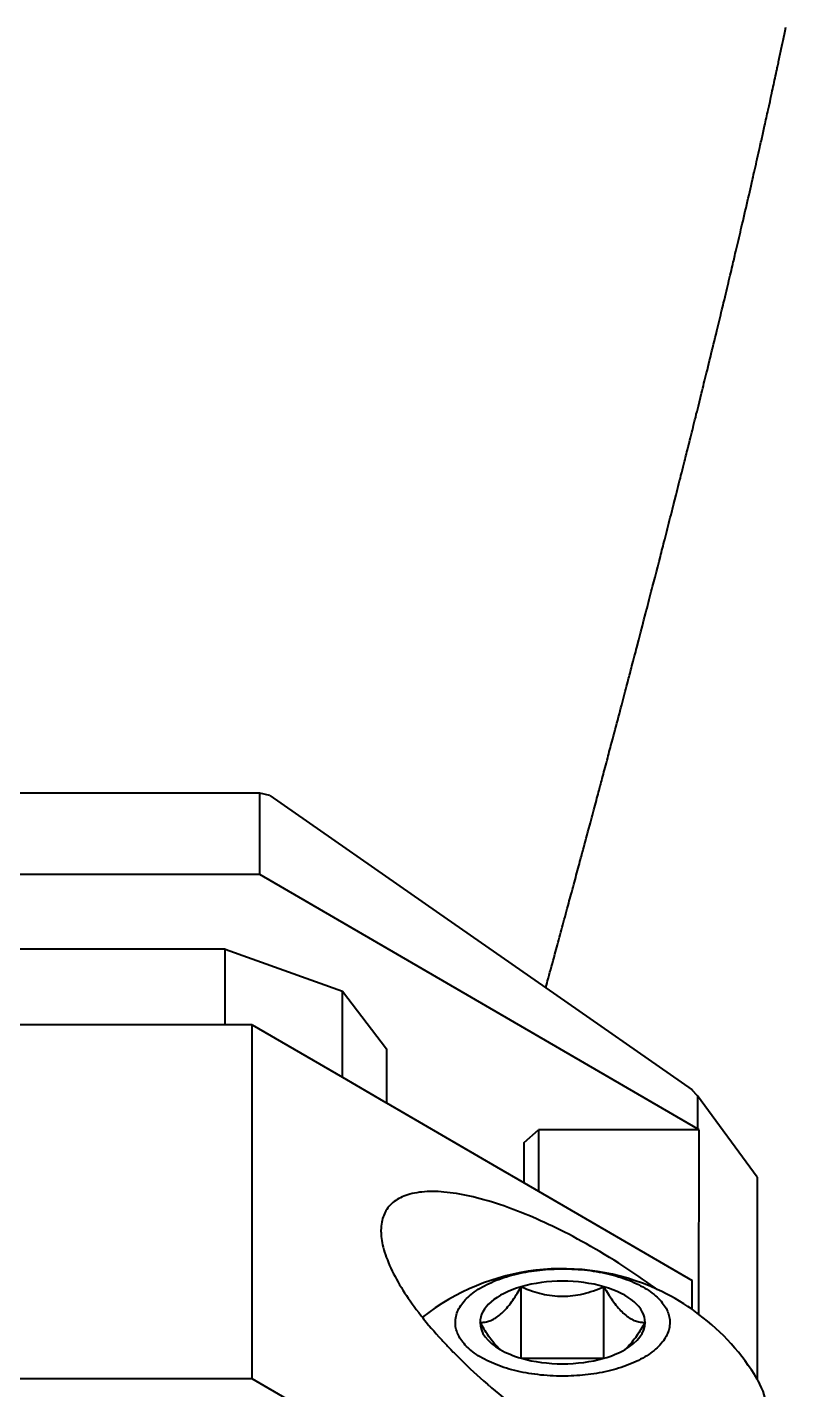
# Model space of a CAD drawing. Header units: millimetres. Extents: x 15 to 415, y 5 to 292.
# Drawn here: x 310.964 to 313.616, y 241.642 to 246.404 of the extents above; entities that cross this region are included whole.
import ezdxf

# ---------------------------------------------------------------- set-up
doc = ezdxf.new("R2010")
doc.units = ezdxf.units.MM
doc.layers.add('Geometries', color=7, linetype='Continuous')

msp = doc.modelspace()

# ---------------------------------------------------------------- linework, layer by layer
at = {"layer": 'Geometries', "linetype": 'Continuous', "lineweight": 40}
for p, q in [((311.7779, 243.7275), (310.1258, 243.7275)), ((311.8122, 243.7189), (311.7779, 243.7275)), ((311.7779, 243.443), (311.7779, 243.7275)), ((311.8122, 243.7189), (312.3942, 243.3134)), ((311.7779, 243.443), (310.0404, 243.443)), ((313.308, 242.5545), (311.7779, 243.443)), ((312.3942, 243.3134), (312.777, 243.0467)), ((311.6561, 243.1823), (310.1016, 243.1823)), ((311.6561, 243.1823), (312.0659, 243.0348)), ((311.6561, 242.9173), (311.6561, 243.1823)), ((312.0659, 242.7343), (312.0659, 243.0348)), ((312.0659, 243.0348), (312.2202, 242.8341)), ((312.777, 243.0467), (313.2892, 242.6898)), ((311.6561, 242.9173), (310.1016, 242.9173)), ((311.7509, 242.9173), (311.6561, 242.9173)), ((311.7509, 241.6803), (311.7509, 242.9173)), ((311.7509, 242.9173), (312.0659, 242.7343)), ((312.2202, 242.8341), (312.2202, 242.6447)), ((312.0659, 242.7343), (312.2097, 242.6508)), ((313.2892, 242.6898), (313.2894, 242.6896)), ((313.308, 242.6696), (313.2894, 242.6896)), ((312.2097, 242.6508), (312.2202, 242.6447)), ((312.2202, 242.6447), (312.6048, 242.4214)), ((313.308, 242.6696), (313.308, 242.5545)), ((313.5166, 242.3851), (313.308, 242.6696)), ((312.7016, 242.5066), (312.7516, 242.5501)), ((312.7516, 242.5501), (312.7516, 242.3362)), ((313.3131, 242.5501), (312.7516, 242.5501)), ((313.3131, 242.5501), (313.308, 242.5545)), ((313.3129, 241.9055), (313.3131, 242.5501)), ((312.7016, 242.3652), (312.7016, 242.5066)), ((312.6048, 242.4214), (312.7016, 242.3652)), ((312.7016, 242.3652), (312.7516, 242.3362)), ((313.5166, 242.3851), (313.5166, 241.6789)), ((312.7516, 242.3362), (313.2886, 242.0243)), ((312.201, 242.1982), (312.201, 242.1935)), ((313.2886, 241.9232), (313.2886, 242.0243)), ((312.6916, 241.7522), (312.6916, 242.0022)), ((312.9803, 241.7522), (312.9803, 242.0022)), ((312.461, 241.8772), (312.4611, 241.8825)), ((312.5474, 241.8769), (312.5473, 241.8772)), ((312.4175, 241.8116), (312.4199, 241.8091)), ((312.6919, 241.7521), (312.9801, 241.7521)), ((311.7509, 241.6803), (310.0854, 241.6803)), ((313.2432, 240.8137), (311.7509, 241.6803)), ((312.5801, 241.6555), (312.5755, 241.6595))]:
    msp.add_line(p, q, dxfattribs=at)
at = {"layer": 'Geometries', "linetype": 'Continuous', "lineweight": 40, "flags": 128}
for points in [[(312.777, 243.0467), (312.7774, 243.0484), (312.7795, 243.056), (312.7816, 243.0638), (312.7838, 243.0717), (312.7864, 243.0814), (312.7891, 243.0912), (312.7918, 243.1012), (312.7946, 243.1114), (312.7975, 243.1218), (312.8003, 243.1321), (312.8031, 243.1427), (312.8061, 243.1534), (312.809, 243.1642), (312.8112, 243.1722), (312.8134, 243.1804), (312.8157, 243.1888), (312.818, 243.1973), (312.8204, 243.206), (312.8228, 243.2149), (312.8253, 243.224), (312.8276, 243.2324), (312.8299, 243.241), (312.8323, 243.2497), (312.8347, 243.2586), (312.8371, 243.2676), (312.8396, 243.2768), (312.8421, 243.286), (312.8447, 243.2955), (312.8473, 243.305), (312.8499, 243.3147), (312.8526, 243.3246), (312.8553, 243.3346), (312.8574, 243.3425), (312.8596, 243.3505), (312.8617, 243.3583), (312.8638, 243.3661), (312.8658, 243.3737), (312.8679, 243.3813), (312.8703, 243.3903), (312.8727, 243.3991), (312.8751, 243.4078), (312.8774, 243.4164), (312.8796, 243.4247), (312.8819, 243.433), (312.884, 243.441), (312.8862, 243.449), (312.8884, 243.4571), (312.8905, 243.4651), (312.8926, 243.4728), (312.8947, 243.4805), (312.8967, 243.4879), (312.8986, 243.4952), (312.9003, 243.5013), (312.9019, 243.5073), (312.9035, 243.5132), (312.905, 243.519), (312.9066, 243.5249), (312.9082, 243.5308), (312.9098, 243.5368), (312.9128, 243.5478), (312.9158, 243.559), (312.9188, 243.5703), (312.9218, 243.5813), (312.9247, 243.5923), (312.9278, 243.6035), (312.9308, 243.6149), (312.9332, 243.6239), (312.9356, 243.6329), (312.9381, 243.642), (312.9404, 243.6508), (312.9428, 243.6597), (312.9452, 243.6685), (312.9475, 243.6771), (312.9497, 243.6856), (312.952, 243.6939), (312.9541, 243.702), (312.9563, 243.7101), (312.9582, 243.7171), (312.96, 243.724), (312.9618, 243.7307), (312.9636, 243.7374), (312.965, 243.7425), (312.9663, 243.7477), (312.9678, 243.753), (312.9692, 243.7585), (312.971, 243.7651), (312.9728, 243.772), (312.9747, 243.779), (312.9766, 243.7863), (312.9786, 243.7937), (312.9806, 243.8013), (312.9827, 243.8092), (312.9849, 243.8172), (312.987, 243.8254), (312.9893, 243.8337), (312.9915, 243.8423), (312.9939, 243.8511), (312.9957, 243.8581), (312.9976, 243.8652), (312.9995, 243.8723), (313.0014, 243.8794), (313.0033, 243.8864), (313.0051, 243.8933), (313.0082, 243.905), (313.0113, 243.9166), (313.0143, 243.928), (313.0173, 243.9392), (313.0202, 243.9503), (313.0231, 243.9612), (313.0259, 243.972), (313.0287, 243.9826), (313.0316, 243.9935), (313.0345, 244.0043), (313.0373, 244.0149), (313.04, 244.0253), (313.0427, 244.0356), (313.0454, 244.0456), (313.0479, 244.0551), (313.0503, 244.0644), (313.0527, 244.0735), (313.0551, 244.0824), (313.0574, 244.0912), (313.0597, 244.0998), (313.0619, 244.1083), (313.0641, 244.1166), (313.0656, 244.1223), (313.0671, 244.1281), (313.0687, 244.1341), (313.0703, 244.1401), (313.0719, 244.1463), (313.0735, 244.1525), (313.0752, 244.1588), (313.0768, 244.1652), (313.0786, 244.1718), (313.0808, 244.1803), (313.0831, 244.189), (313.0854, 244.1979), (313.0878, 244.2069), (313.0897, 244.2142), (313.0916, 244.2216), (313.0936, 244.229), (313.0955, 244.2366), (313.1026, 244.2636), (313.1097, 244.2908), (313.1152, 244.3119), (313.1207, 244.333), (313.1262, 244.3543), (313.1288, 244.3643), (313.1314, 244.3744), (313.134, 244.3844), (313.1366, 244.3942), (313.1391, 244.4038), (313.1415, 244.4133), (313.1439, 244.4226), (313.1463, 244.4318), (313.1486, 244.4408), (313.1509, 244.4496), (313.1531, 244.4581), (313.1553, 244.4664), (313.1574, 244.4746), (313.1594, 244.4826), (313.1641, 244.5005), (313.1687, 244.5185), (313.1733, 244.5365), (313.178, 244.5545), (313.1798, 244.5616), (313.1816, 244.5688), (313.1835, 244.576), (313.1854, 244.5834), (313.1873, 244.591), (313.1893, 244.5986), (313.1913, 244.6064), (313.1933, 244.6142), (313.1956, 244.6234), (313.198, 244.6327), (313.2004, 244.6421), (313.2029, 244.6517), (313.2054, 244.6615), (313.2079, 244.6712), (313.2103, 244.6809), (313.2128, 244.6907), (313.2153, 244.7004), (313.2241, 244.7351), (313.2329, 244.7697), (313.2354, 244.7795), (313.2379, 244.7894), (313.2404, 244.7992), (313.2429, 244.8091), (313.2454, 244.8188), (313.2478, 244.8283), (313.2501, 244.8376), (313.2527, 244.8477), (313.2552, 244.8576), (313.2576, 244.8674), (313.26, 244.8769), (313.2624, 244.8862), (313.2641, 244.8931), (313.2658, 244.8999), (313.2675, 244.9066), (313.2692, 244.9134), (313.2709, 244.9202), (313.2726, 244.9271), (313.2754, 244.938), (313.2782, 244.9492), (313.2811, 244.9606), (313.2833, 244.9694), (313.2855, 244.9783), (313.2878, 244.9874), (313.29, 244.9963), (313.2922, 245.0051), (313.2943, 245.0138), (313.2965, 245.0223), (313.2989, 245.0322), (313.3014, 245.0419), (313.3037, 245.0515), (313.3061, 245.0609), (313.3084, 245.0704), (313.3108, 245.0799), (313.3145, 245.095), (313.3183, 245.1102), (313.3221, 245.1255), (313.3242, 245.134), (313.3263, 245.1425), (313.3284, 245.151), (313.3305, 245.1597), (313.3327, 245.1685), (313.3349, 245.1775), (313.3372, 245.1866), (313.3397, 245.1969), (313.3423, 245.2073), (313.3449, 245.218), (313.3475, 245.2288), (313.3502, 245.2397), (313.353, 245.2509), (313.3557, 245.2622), (313.3585, 245.2736), (313.3613, 245.2852), (313.3642, 245.2968), (313.367, 245.3084), (313.3698, 245.32), (313.3727, 245.3318), (313.3756, 245.3436), (313.3801, 245.3623), (313.3846, 245.3808), (313.389, 245.3991), (313.3911, 245.4077), (313.3931, 245.4163), (313.3952, 245.4248), (313.3972, 245.4332), (313.3992, 245.4416), (313.4017, 245.452), (313.4042, 245.4622), (313.4066, 245.4723), (313.409, 245.4821), (313.4113, 245.4918), (313.4135, 245.5013), (313.4158, 245.5105), (313.4179, 245.5196), (313.4201, 245.5286), (313.4221, 245.5373), (313.4242, 245.5459), (313.4262, 245.5542), (313.4281, 245.5625), (313.43, 245.5705), (313.4315, 245.5767), (313.4329, 245.5828), (313.4343, 245.5887), (313.4358, 245.5947), (313.4372, 245.6007), (313.4386, 245.6068), (313.4401, 245.6129), (313.4422, 245.622), (313.4444, 245.6313), (313.4466, 245.6406), (313.4488, 245.65), (313.451, 245.6594), (313.4533, 245.669), (313.4554, 245.6782), (313.4576, 245.6876), (313.4599, 245.6972), (313.4621, 245.7069), (313.4644, 245.7168), (313.4671, 245.728), (313.4697, 245.7393), (313.4723, 245.7506), (313.475, 245.762), (313.4776, 245.7733), (313.4802, 245.7846), (313.4828, 245.796), (313.4854, 245.8073), (313.4879, 245.818), (313.4904, 245.8288), (313.4929, 245.8396), (313.4953, 245.8503), (313.4978, 245.8611), (313.5003, 245.8719), (313.5022, 245.8805), (313.5042, 245.8893), (313.5063, 245.8982), (313.5083, 245.9073), (313.5104, 245.9165), (313.5125, 245.9258), (313.5147, 245.9353), (313.5169, 245.9449), (313.5191, 245.9547), (313.5213, 245.9645), (313.5235, 245.9744), (313.5258, 245.9845), (313.5271, 245.9904), (313.5285, 245.9964), (313.5298, 246.0023), (313.5311, 246.0082), (313.5324, 246.0139), (313.5337, 246.0195), (313.5349, 246.025), (313.5361, 246.0304), (313.5374, 246.0365), (313.5388, 246.0424), (313.54, 246.0481), (313.5413, 246.0537), (313.5425, 246.0593), (313.5441, 246.0665), (313.5457, 246.0735), (313.5472, 246.0804), (313.5488, 246.0876), (313.5504, 246.0947), (313.5519, 246.1017), (313.5534, 246.1085), (313.5549, 246.1152), (313.5582, 246.1301), (313.5614, 246.1449), (313.5646, 246.1596), (313.5678, 246.1742), (313.5694, 246.1817), (313.5711, 246.1892), (313.5727, 246.1966), (313.5743, 246.2041), (313.5759, 246.2115), (313.5775, 246.2189), (313.5791, 246.2264), (313.5808, 246.2343), (313.5826, 246.2423), (313.5843, 246.2505), (313.5852, 246.2544), (313.586, 246.2584), (313.5869, 246.2624), (313.5877, 246.2664), (313.5886, 246.2705), (313.5896, 246.275), (313.5906, 246.2797), (313.5916, 246.2846), (313.5927, 246.2896), (313.5938, 246.2949), (313.5949, 246.3003), (313.5961, 246.3055), (313.5972, 246.3109), (313.5984, 246.3164), (313.5996, 246.3221), (313.6008, 246.3277), (313.6029, 246.3379), (313.6051, 246.3482), (313.6073, 246.3585), (313.6095, 246.369), (313.6117, 246.3795), (313.6142, 246.3919), (313.6168, 246.4042)], [(313.1292, 242.0197), (313.1157, 242.0291), (313.1021, 242.0384), (313.0885, 242.0477), (313.0747, 242.0569), (313.0608, 242.066), (313.0469, 242.0751), (313.0329, 242.084), (313.0163, 242.0945), (312.9997, 242.1048), (312.983, 242.1149), (312.9662, 242.1249), (312.9506, 242.134), (312.9351, 242.143), (312.9195, 242.1518), (312.9039, 242.1604), (312.8883, 242.1689), (312.8728, 242.1772), (312.8573, 242.1853), (312.8431, 242.1926), (312.8289, 242.1998), (312.8148, 242.2067), (312.8007, 242.2135), (312.7868, 242.2202), (312.7728, 242.2266), (312.759, 242.2329), (312.7453, 242.239), (312.7316, 242.245), (312.718, 242.2507), (312.7046, 242.2563), (312.6912, 242.2617), (312.6788, 242.2666), (312.6664, 242.2713), (312.6542, 242.2759), (312.6421, 242.2803), (312.6301, 242.2845), (312.6158, 242.2893), (312.6017, 242.2939), (312.5879, 242.2983), (312.5742, 242.3024), (312.5608, 242.3062), (312.5476, 242.3098), (312.5353, 242.313), (312.5233, 242.3159), (312.5115, 242.3186), (312.4999, 242.3211), (312.4885, 242.3234), (312.4767, 242.3256), (312.4652, 242.3275), (312.4539, 242.3293), (312.4428, 242.3307), (312.4319, 242.332), (312.4212, 242.333), (312.4112, 242.3338), (312.4014, 242.3344), (312.3917, 242.3347), (312.3821, 242.3349), (312.3728, 242.3348), (312.363, 242.3345), (312.3535, 242.334), (312.3442, 242.3332), (312.3351, 242.3321), (312.3263, 242.3308), (312.3177, 242.3293), (312.3098, 242.3276), (312.3021, 242.3256), (312.2947, 242.3235), (312.2875, 242.321), (312.2806, 242.3184), (312.2745, 242.3158), (312.2687, 242.313), (312.2631, 242.31), (312.2577, 242.3069), (312.2525, 242.3035), (312.2475, 242.2999), (312.2428, 242.2962), (312.2379, 242.2918), (312.2333, 242.2873), (312.229, 242.2825), (312.225, 242.2775), (312.2213, 242.2723), (312.2182, 242.2674)], [(312.2182, 242.2674), (312.2154, 242.2622), (312.2128, 242.257), (312.2104, 242.2515), (312.2083, 242.2459), (312.2065, 242.2401), (312.205, 242.2342), (312.2035, 242.2275), (312.2024, 242.2206), (312.2016, 242.2136), (312.2011, 242.2064), (312.201, 242.199), (312.201, 242.1982)], [(312.201, 242.1935), (312.2011, 242.1921), (312.2014, 242.1851), (312.202, 242.178), (312.2029, 242.1708), (312.2039, 242.1634), (312.2053, 242.1559), (312.2068, 242.1484), (312.2089, 242.14), (312.2111, 242.1314), (312.2137, 242.1227), (312.2165, 242.114), (312.2196, 242.1051), (312.2232, 242.0956), (312.227, 242.0861), (312.2312, 242.0764), (312.2356, 242.0666), (312.2403, 242.0568), (312.2452, 242.047), (312.2501, 242.0376)], [(312.4611, 241.8825), (312.4616, 241.8879), (312.4624, 241.8933), (312.4635, 241.8988), (312.4649, 241.9043), (312.4667, 241.9099), (312.4689, 241.9155), (312.4712, 241.9206), (312.4738, 241.9257), (312.4767, 241.9309), (312.4799, 241.936), (312.4834, 241.9411), (312.4873, 241.9462), (312.4914, 241.9511), (312.4957, 241.956), (312.5004, 241.9609), (312.5054, 241.9657), (312.5107, 241.9704), (312.5162, 241.9751), (312.5221, 241.9798), (312.5283, 241.9843), (312.5347, 241.9888), (312.5414, 241.9932), (312.5484, 241.9975), (312.5556, 242.0017), (312.5631, 242.0058), (312.5708, 242.0097), (312.5788, 242.0136), (312.587, 242.0174), (312.5953, 242.021), (312.6039, 242.0245), (312.6127, 242.0278), (312.6217, 242.031), (312.6308, 242.0341), (312.64, 242.037), (312.6494, 242.0398), (312.6589, 242.0425), (312.6686, 242.0449), (312.6783, 242.0473), (312.6881, 242.0495), (312.6979, 242.0515), (312.7077, 242.0533), (312.7174, 242.055), (312.7272, 242.0566), (312.737, 242.058), (312.7468, 242.0593), (312.7566, 242.0604), (312.7663, 242.0614), (312.7761, 242.0623), (312.7862, 242.063), (312.7963, 242.0636), (312.8064, 242.0641), (312.8163, 242.0644), (312.8262, 242.0646), (312.836, 242.0647), (312.8466, 242.0646), (312.8574, 242.0644), (312.8683, 242.064), (312.8793, 242.0634), (312.8903, 242.0627), (312.9014, 242.0618), (312.9126, 242.0607), (312.9228, 242.0596), (312.9331, 242.0583), (312.9434, 242.0568), (312.9536, 242.0552), (312.9638, 242.0534), (312.974, 242.0515), (312.9839, 242.0495), (312.9937, 242.0473), (313.0034, 242.0449), (313.013, 242.0425), (313.0225, 242.0398), (313.0319, 242.037), (313.0412, 242.0341), (313.0503, 242.031), (313.0592, 242.0278), (313.068, 242.0245), (313.0766, 242.021), (313.085, 242.0174), (313.0932, 242.0136), (313.1011, 242.0097), (313.1089, 242.0058), (313.1164, 242.0017), (313.1236, 241.9975), (313.1306, 241.9932), (313.1373, 241.9888), (313.1437, 241.9843), (313.1498, 241.9798), (313.1557, 241.9751), (313.1613, 241.9704), (313.1666, 241.9657), (313.1715, 241.9609), (313.1762, 241.956), (313.1806, 241.9511), (313.1846, 241.9462), (313.1883, 241.9413), (313.1917, 241.9364), (313.1949, 241.9316), (313.1977, 241.9267), (313.2002, 241.9218), (313.2025, 241.9169), (313.2045, 241.912), (313.2062, 241.9071), (313.2077, 241.902), (313.2089, 241.897), (313.2098, 241.892), (313.2105, 241.887), (313.2108, 241.8821), (313.211, 241.8772), (313.2108, 241.8718), (313.2104, 241.8664), (313.2096, 241.861), (313.2085, 241.8555), (313.207, 241.85), (313.2052, 241.8444), (313.2031, 241.8389), (313.2008, 241.8337), (313.1982, 241.8286), (313.1953, 241.8235), (313.192, 241.8183), (313.1885, 241.8132), (313.1846, 241.8081), (313.1806, 241.8032), (313.1762, 241.7983), (313.1715, 241.7935), (313.1666, 241.7886), (313.1613, 241.7839), (313.1557, 241.7792), (313.1498, 241.7746), (313.1437, 241.77), (313.1373, 241.7655), (313.1306, 241.7611), (313.1236, 241.7568), (313.1164, 241.7527), (313.1089, 241.7486), (313.1011, 241.7446), (313.0932, 241.7407), (313.085, 241.737), (313.0766, 241.7334), (313.068, 241.7299), (313.0592, 241.7265), (313.0503, 241.7233), (313.0412, 241.7202), (313.0319, 241.7173), (313.0225, 241.7145), (313.013, 241.7119), (313.0034, 241.7094), (312.9937, 241.707), (312.9839, 241.7049), (312.974, 241.7028), (312.9643, 241.701), (312.9545, 241.6993), (312.9448, 241.6977), (312.935, 241.6963), (312.9252, 241.695), (312.9154, 241.6939), (312.9056, 241.6929), (312.8959, 241.6921), (312.8857, 241.6913), (312.8756, 241.6907), (312.8656, 241.6902), (312.8556, 241.6899), (312.8457, 241.6897), (312.836, 241.6897), (312.8253, 241.6897), (312.8145, 241.69), (312.8036, 241.6904), (312.7927, 241.6909), (312.7816, 241.6916), (312.7705, 241.6925), (312.7594, 241.6936), (312.7491, 241.6948), (312.7389, 241.6961), (312.7286, 241.6975), (312.7183, 241.6991), (312.7081, 241.7009), (312.6979, 241.7028), (312.6881, 241.7049), (312.6783, 241.707), (312.6686, 241.7094), (312.6589, 241.7119), (312.6494, 241.7145), (312.64, 241.7173), (312.6308, 241.7202), (312.6217, 241.7233), (312.6127, 241.7265), (312.6039, 241.7299), (312.5953, 241.7334), (312.587, 241.737), (312.5788, 241.7407), (312.5708, 241.7446), (312.5631, 241.7486), (312.5556, 241.7527), (312.5484, 241.7568), (312.5414, 241.7611), (312.5347, 241.7655), (312.5283, 241.77), (312.5221, 241.7746), (312.5162, 241.7792), (312.5107, 241.7839), (312.5054, 241.7886), (312.5004, 241.7935), (312.4957, 241.7983), (312.4914, 241.8032), (312.4873, 241.8081), (312.4836, 241.813), (312.4802, 241.8179), (312.4771, 241.8228), (312.4743, 241.8277), (312.4717, 241.8326), (312.4695, 241.8375), (312.4675, 241.8423), (312.4658, 241.8472), (312.4643, 241.8523), (312.4631, 241.8573), (312.4621, 241.8624), (312.4615, 241.8673), (312.4611, 241.8723), (312.461, 241.8772)], [(312.2501, 242.0376), (312.2552, 242.0282), (312.2606, 242.0186), (312.2663, 242.0089), (312.2722, 241.999), (312.2778, 241.9899), (312.2837, 241.9807), (312.2898, 241.9714)], [(313.1672, 241.9925), (313.1559, 242.0007), (313.1426, 242.0102), (313.1292, 242.0197)], [(312.2898, 241.9714), (312.2962, 241.962), (312.3027, 241.9525), (312.3095, 241.9429), (312.3166, 241.9332), (312.3245, 241.9224), (312.3328, 241.9115), (312.3414, 241.9005), (312.3456, 241.8952)], [(312.5473, 241.8772), (312.5511, 241.8772), (312.5549, 241.8774), (312.5586, 241.8778), (312.5623, 241.8782), (312.5658, 241.8788), (312.5694, 241.8795), (312.5735, 241.8805), (312.5775, 241.8817), (312.5814, 241.883), (312.5854, 241.8845), (312.5898, 241.8865), (312.5941, 241.8886), (312.5984, 241.891), (312.6026, 241.8936), (312.6069, 241.8964), (312.6111, 241.8994), (312.6153, 241.9027), (312.6195, 241.9062), (312.6237, 241.9099), (312.6279, 241.9139), (312.6321, 241.9182), (312.6363, 241.9227), (312.6405, 241.9275), (312.6448, 241.9326), (312.6492, 241.9379), (312.6536, 241.9436), (312.6576, 241.949), (312.6616, 241.9546), (312.6657, 241.9605), (312.6699, 241.9667), (312.6741, 241.9733), (312.6775, 241.9786), (312.6809, 241.9842), (312.6844, 241.9899), (312.688, 241.9959), (312.6916, 242.0022)], [(312.6916, 242.0022), (312.7014, 241.9981), (312.7112, 241.9941), (312.7212, 241.9904), (312.7312, 241.9869), (312.7394, 241.9843), (312.7476, 241.9818), (312.7558, 241.9795), (312.7642, 241.9774), (312.7726, 241.9755), (312.7815, 241.9737), (312.7905, 241.9722), (312.7996, 241.971), (312.8087, 241.97), (312.8179, 241.9692), (312.8269, 241.9688), (312.836, 241.9687), (312.845, 241.9688), (312.854, 241.9692), (312.8629, 241.9699), (312.8719, 241.9709), (312.8808, 241.9721), (312.8898, 241.9736), (312.8989, 241.9754), (312.9078, 241.9774), (312.9167, 241.9797), (312.9255, 241.9821), (312.9349, 241.985), (312.9441, 241.9881), (312.9533, 241.9913), (312.9624, 241.9948), (312.9714, 241.9984), (312.9803, 242.0022)], [(312.9803, 242.0022), (312.9842, 241.9956), (312.9879, 241.9892), (312.9916, 241.9831), (312.9953, 241.9773), (312.9989, 241.9717), (313.0024, 241.9663), (313.0065, 241.9602), (313.0105, 241.9544), (313.0145, 241.9489), (313.0184, 241.9436), (313.0228, 241.9379), (313.0271, 241.9326), (313.0314, 241.9275), (313.0357, 241.9227), (313.0399, 241.9182), (313.0441, 241.9139), (313.0483, 241.9099), (313.0525, 241.9062), (313.0567, 241.9027), (313.0609, 241.8994), (313.0651, 241.8964), (313.0693, 241.8936), (313.0736, 241.891), (313.0779, 241.8886), (313.0822, 241.8865), (313.0866, 241.8845), (313.0906, 241.883), (313.0946, 241.8817), (313.0987, 241.8805), (313.1029, 241.8795), (313.1071, 241.8786), (313.1105, 241.8781), (313.114, 241.8777), (313.1175, 241.8774), (313.121, 241.8772), (313.1246, 241.8772)], [(312.3456, 241.8952), (312.3502, 241.8895), (312.3592, 241.8783), (312.3677, 241.8681), (312.3697, 241.8658)], [(312.5642, 241.8492), (312.5614, 241.8536), (312.558, 241.8592), (312.5545, 241.8649), (312.5509, 241.8709), (312.5474, 241.8769)], [(313.1246, 241.8772), (313.1208, 241.8706), (313.117, 241.8642), (313.1133, 241.8581), (313.1097, 241.8523), (313.1077, 241.8492)], [(312.3697, 241.8658), (312.3764, 241.8578), (312.3841, 241.8489)], [(312.3841, 241.8489), (312.3853, 241.8475), (312.3945, 241.8371), (312.4038, 241.8267), (312.4076, 241.8225)], [(312.5919, 241.8103), (312.5898, 241.8129), (312.5854, 241.8186), (312.5814, 241.824), (312.5773, 241.8296), (312.5732, 241.8355), (312.5691, 241.8417), (312.5648, 241.8483), (312.5642, 241.8492)], [(313.1077, 241.8492), (313.1061, 241.8467), (313.1026, 241.8413), (313.0985, 241.8352), (313.0945, 241.8294), (313.0905, 241.8239), (313.0866, 241.8186), (313.0822, 241.8129), (313.0779, 241.8076), (313.0736, 241.8025), (313.0693, 241.7977), (313.0651, 241.7932), (313.0618, 241.7898)], [(312.4076, 241.8225), (312.4133, 241.8162), (312.4175, 241.8116)], [(312.4199, 241.8091), (312.4231, 241.8057), (312.4307, 241.7976)], [(312.4307, 241.7976), (312.434, 241.7941), (312.4394, 241.7884)], [(312.4394, 241.7884), (312.4452, 241.7824), (312.4536, 241.7738)], [(312.6178, 241.7826), (312.6153, 241.7849), (312.6111, 241.7889), (312.6069, 241.7932), (312.6026, 241.7977), (312.5984, 241.8025), (312.5941, 241.8076), (312.5919, 241.8103)], [(313.0618, 241.7898), (313.0609, 241.7889), (313.0567, 241.7849), (313.0542, 241.7827)], [(312.4536, 241.7738), (312.4566, 241.7708), (312.4682, 241.7591), (312.48, 241.7474), (312.4909, 241.7368), (312.5016, 241.7266)], [(312.5016, 241.7266), (312.502, 241.7262), (312.5133, 241.7155), (312.5247, 241.7049), (312.5362, 241.6944), (312.5474, 241.6842)], [(312.5474, 241.6842), (312.5479, 241.6838), (312.5598, 241.6733), (312.5729, 241.6617), (312.5755, 241.6595)], [(312.5801, 241.6555), (312.5862, 241.6503), (312.5877, 241.649)], [(312.5877, 241.649), (312.5997, 241.6388), (312.6133, 241.6275), (312.627, 241.6162), (312.641, 241.6048), (312.6552, 241.5934), (312.6695, 241.5822), (312.6839, 241.5711), (312.6916, 241.5651)]]:
    msp.add_lwpolyline(points, dxfattribs=at)
at = {"layer": 'Geometries', "linetype": 'Continuous', "lineweight": 40}
for start, end in [(65.3087, 128.2009), (55.1934, 65.3087), (53.0241, 55.1934), (30.8654, 53.0241), (30.455, 30.8654)]:
    msp.add_arc((312.836, 241.2721), 0.793, start, end, dxfattribs=at)
for centre, major_axis, start_param, end_param in [((312.836, 241.8772), (-0.2887, 0), 4.18879, 5.235988), ((312.836, 241.8772), (-0.2887, 0), 5.235988, 6.283185), ((312.836, 241.8772), (-0.2887, 0), 3.141593, 4.18879), ((312.836, 241.8772), (-0.2887, 0), 0, 0.713855), ((312.836, 241.8772), (-0.2887, 0), 2.428181, 3.141593), ((312.836, 241.8772), (-0.2887, 0), 0.713855, 1.047198), ((312.836, 241.8772), (-0.2887, 0), 2.094395, 2.428181), ((312.836, 241.8772), (-0.2887, 0), 1.047198, 1.048097), ((312.836, 241.8772), (-0.2887, 0), 1.048097, 2.093496), ((312.836, 241.8772), (-0.2887, 0), 2.093496, 2.094395), ((312.836, 241.5735), (-0.7125, 0), 3.141593, 3.427531)]:
    msp.add_ellipse(centre, major_axis=major_axis, ratio=0.5, start_param=start_param, end_param=end_param, dxfattribs=at)

doc.saveas('drawing.dxf')
